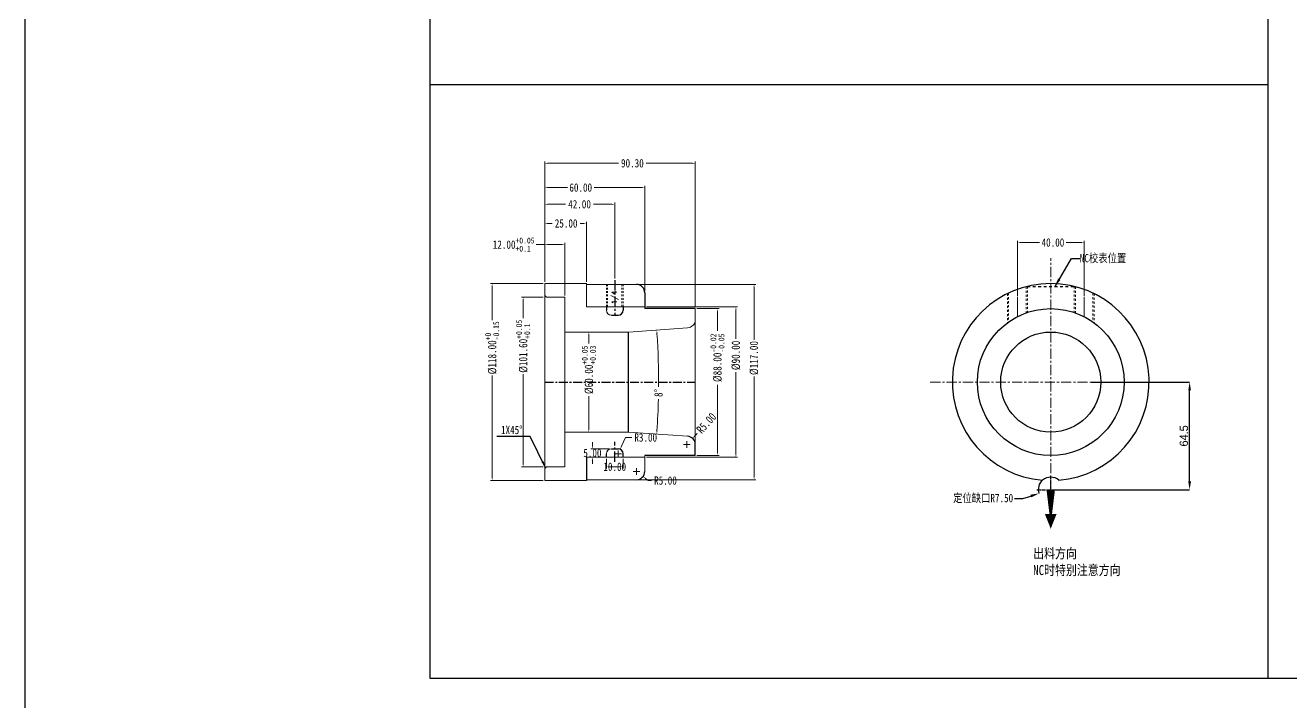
# Model space of a CAD drawing. Header units: millimetres. Extents: x -1495 to -116, y -3881 to 1305.
# Drawn here: x -1495 to -737, y 495 to 900 of the extents above; entities that cross this region are included whole.
import ezdxf
from ezdxf.enums import TextEntityAlignment as Align

# ---------------------------------------------------------------- set-up
doc = ezdxf.new("R2010")
doc.units = ezdxf.units.MM
doc.header["$LTSCALE"] = 16.335
doc.header["$PDMODE"] = 3
doc.header["$PDSIZE"] = 0.3125
doc.linetypes.add('CENTER', pattern=[0.6, 0.375, -0.075, 0.075, -0.075])
doc.linetypes.add('HIDDEN', pattern=[0.2, 0.1, -0.1])
doc.layers.get('0').update_dxf_attribs({"linetype": 'CONTINUOUS'})
doc.layers.get('Defpoints').update_dxf_attribs({"linetype": 'CONTINUOUS'})
for name, color, linetype, lineweight in [('cool', 153, 'HIDDEN', 9), ('dim', 4, 'CONTINUOUS', 9), ('screw', 33, 'CONTINUOUS', 13)]:
    doc.layers.add(name, color=color, linetype=linetype, lineweight=lineweight)
doc.layers.add('DEFAULT_2', color=8, linetype='HIDDEN')
doc.styles.add('frame', font='PMingLiU.ttf')
doc.styles.get("Standard").update_dxf_attribs({"font": 'txt', "width": 0.8})
doc.styles.add('TXT', font='txt.shx', dxfattribs={"bigfont": 'gbcbig.shx'})
doc.dimstyles.new('ISO-25', dxfattribs={"dimtxt": 3.5, "dimasz": 2.5, "dimexe": 0.5, "dimexo": 0, "dimtad": 1, "dimdsep": 46, "dimtxsty": 'frame', "dimcen": 0.09, "dimclrd": 256, "dimclre": 256, "dimclrt": 256, "dimadec": 0, "dimazin": 0, "dimtfac": 1, "dimtmove": 0, "dimatfit": 3, "dimfxl": 0, "dimarcsym": 0})
doc.dimstyles.get("Standard").update_dxf_attribs({"dimtxt": 0.15625, "dimasz": 0.1875, "dimexe": 0.125, "dimexo": 0.0625, "dimtad": 0, "dimtih": 1, "dimtoh": 1, "dimdsep": 46, "dimtxsty": 'Standard', "dimcen": 0.09, "dimadec": 0, "dimazin": 0, "dimtp": 0.01, "dimtm": 0.01, "dimtfac": 1, "dimtofl": 0, "dimtmove": 0, "dimatfit": 3, "dimfxl": 0, "dimtolj": 1, "dimarcsym": 0})
doc.dimstyles.new('STANDARD$0', dxfattribs={"dimscale": 2, "dimtxt": 3, "dimasz": 3, "dimexe": 1.25, "dimexo": 0.625, "dimgap": 0.5, "dimtad": 0, "dimdsep": 46, "dimlunit": 6, "dimtxsty": 'Standard', "dimblk": 'CLOSEDBLANK', "dimcen": 0, "dimclrt": 2, "dimazin": 2, "dimtfac": 2, "dimtmove": 1, "dimatfit": 3, "dimfxl": 0, "dimtolj": 1, "dimtzin": 0, "dimarcsym": 0})

# ---------------------------------------------------------------- blocks, each defined once
blk = doc.blocks.new('*D200')
at = {"lineweight": -2, "ltscale": 0.5}
for p, q in [((-856.53, 686.32), (-797.42, 686.32)), ((-797.42, 626.82), (-797.42, 681.32)), ((-877.96, 621.82), (-797.42, 621.82))]:
    blk.add_line(p, q, dxfattribs=at)
at = {"ltscale": 0.5}
for points in [[(-798.25, 681.32), (-796.58, 681.32), (-797.42, 686.32)], [(-798.25, 626.82), (-796.58, 626.82), (-797.42, 621.82)]]:
    blk.add_solid(points, dxfattribs=at)
at = {"layer": 'Defpoints', "color": 0, "ltscale": 0.5}
for p in [(-856.53, 686.32), (-797.42, 686.32), (-877.96, 621.82)]:
    blk.add_point(p, dxfattribs=at)
at = {"ltscale": 0.5, "insert": (-800.87, 654.07), "char_height": 5, "attachment_point": 5, "rotation": 90, "style": 'frame'}
blk.add_mtext('64.5', dxfattribs=at)
blk = doc.blocks.new('*D173')
at = {"color": 6, "lineweight": -2}
for p, q in [((-902.36, 616.52), (-897.36, 616.52)), ((-897.36, 616.52), (-892.6, 618.04))]:
    blk.add_line(p, q, dxfattribs=at)
blk.add_arc((-880.68, 621.82), 7.5, 130.51757, 197.60936, dxfattribs=at)
at = {"color": 6}
blk.add_solid([(-892.85, 618.83), (-892.35, 617.24), (-887.83, 619.55)], dxfattribs=at)
at = {"layer": 'Defpoints', "color": 0}
for p in [(-887.83, 619.55), (-880.68, 621.82)]:
    blk.add_point(p, dxfattribs=at)
at = {"color": 3, "insert": (-921.23, 616.52), "char_height": 5, "attachment_point": 5}
blk.add_mtext('\\A1;{\\fSimSun|b0|i0|c134|p2;定位缺口}R7.50', dxfattribs=at)
blk = doc.blocks.new('*D214')
at = {"color": 1, "lineweight": 0}
for p, q in [((-900.68, 741.67), (-900.68, 770.93)), ((-860.68, 741.67), (-860.68, 770.93))]:
    blk.add_line(p, q, dxfattribs=at)
at = {"color": 0, "lineweight": 0}
for p, q in [((-898.68, 769.93), (-887.35, 769.93)), ((-862.68, 769.93), (-871.35, 769.93))]:
    blk.add_line(p, q, dxfattribs=at)
at = {"color": 0}
for points in [[(-898.68, 770.26), (-898.68, 769.6), (-900.68, 769.93)], [(-862.68, 770.26), (-862.68, 769.6), (-860.68, 769.93)]]:
    blk.add_solid(points, dxfattribs=at)
at = {"layer": 'Defpoints', "color": 0}
for p in [(-900.68, 769.93), (-900.68, 740.67), (-860.68, 740.67)]:
    blk.add_point(p, dxfattribs=at)
at = {"color": 0, "lineweight": 0, "insert": (-879.35, 769.93), "char_height": 5, "attachment_point": 5}
blk.add_mtext('\\A1;40.00', dxfattribs=at)
blk = doc.blocks.new('*D162')
at = {"color": 1, "lineweight": 0}
for p, q in [((-1185.06, 737.12), (-1197.97, 737.12)), ((-1185.06, 635.52), (-1197.97, 635.52))]:
    blk.add_line(p, q, dxfattribs=at)
at = {"color": 0, "lineweight": 0}
for p, q in [((-1196.97, 735.12), (-1196.97, 724.57)), ((-1196.97, 637.52), (-1196.97, 690.97))]:
    blk.add_line(p, q, dxfattribs=at)
at = {"color": 0}
for points in [[(-1197.31, 735.12), (-1196.64, 735.12), (-1196.97, 737.12)], [(-1197.31, 637.52), (-1196.64, 637.52), (-1196.97, 635.52)]]:
    blk.add_solid(points, dxfattribs=at)
at = {"layer": 'Defpoints', "color": 0}
for p in [(-1184.06, 737.12), (-1196.97, 635.52), (-1184.06, 635.52)]:
    blk.add_point(p, dxfattribs=at)
at = {"color": 0, "lineweight": 0, "insert": (-1196.97, 707.77), "char_height": 5, "attachment_point": 5, "rotation": 90}
blk.add_mtext('\\A1;%%C101.60{\\H0.7x;\\S+0.05^ +0.1;}', dxfattribs=at)
blk = doc.blocks.new('*D163')
at = {"color": 0, "lineweight": 0}
for p, q in [((-1184.06, 768.69), (-1189.18, 768.69)), ((-1174.06, 768.69), (-1182.06, 768.69))]:
    blk.add_line(p, q, dxfattribs=at)
at = {"color": 1, "lineweight": 0}
for p, q in [((-1184.06, 746.32), (-1184.06, 769.69)), ((-1172.06, 738.12), (-1172.06, 769.69))]:
    blk.add_line(p, q, dxfattribs=at)
at = {"color": 0}
for points in [[(-1182.06, 769.02), (-1182.06, 768.36), (-1184.06, 768.69)], [(-1174.06, 769.02), (-1174.06, 768.36), (-1172.06, 768.69)]]:
    blk.add_solid(points, dxfattribs=at)
at = {"layer": 'Defpoints', "color": 0}
for p in [(-1172.06, 768.69), (-1184.06, 745.32), (-1172.06, 737.12)]:
    blk.add_point(p, dxfattribs=at)
at = {"color": 0, "lineweight": 0, "insert": (-1202.64, 768.69), "char_height": 5, "attachment_point": 5}
blk.add_mtext('\\A1;12.00{\\H0.7x;\\S+0.05^ +0.1;}', dxfattribs=at)
blk = doc.blocks.new('*D164')
at = {"color": 1, "lineweight": 0}
for p, q in [((-1185.06, 745.32), (-1216.57, 745.32)), ((-1185.06, 627.32), (-1216.57, 627.32))]:
    blk.add_line(p, q, dxfattribs=at)
at = {"color": 0, "lineweight": 0}
for p, q in [((-1215.57, 743.32), (-1215.57, 723.44)), ((-1215.57, 629.32), (-1215.57, 690.3))]:
    blk.add_line(p, q, dxfattribs=at)
at = {"color": 0}
for points in [[(-1215.9, 743.32), (-1215.23, 743.32), (-1215.57, 745.32)], [(-1215.9, 629.32), (-1215.23, 629.32), (-1215.57, 627.32)]]:
    blk.add_solid(points, dxfattribs=at)
at = {"layer": 'Defpoints', "color": 0}
for p in [(-1184.06, 745.32), (-1215.57, 627.32), (-1184.06, 627.32)]:
    blk.add_point(p, dxfattribs=at)
at = {"color": 0, "lineweight": 0, "insert": (-1215.57, 706.87), "char_height": 5, "attachment_point": 5, "rotation": 90}
blk.add_mtext('\\A1;%%C118.00{\\H0.7x;\\S+0^ -0.15;}', dxfattribs=at)
blk = doc.blocks.new('*D165')
at = {"color": 1, "lineweight": 0}
for p, q in [((-1171.06, 716.32), (-1156.59, 716.32)), ((-1171.06, 656.32), (-1156.59, 656.32))]:
    blk.add_line(p, q, dxfattribs=at)
at = {"color": 0, "lineweight": 0}
for p, q in [((-1157.59, 714.32), (-1157.59, 709.46)), ((-1157.59, 658.32), (-1157.59, 677.86))]:
    blk.add_line(p, q, dxfattribs=at)
at = {"color": 0}
for points in [[(-1157.93, 714.32), (-1157.26, 714.32), (-1157.59, 716.32)], [(-1157.93, 658.32), (-1157.26, 658.32), (-1157.59, 656.32)]]:
    blk.add_solid(points, dxfattribs=at)
at = {"layer": 'Defpoints', "color": 0}
for p in [(-1172.06, 716.32), (-1172.06, 656.32), (-1157.59, 656.32)]:
    blk.add_point(p, dxfattribs=at)
at = {"color": 0, "lineweight": 0, "insert": (-1157.59, 693.66), "char_height": 5, "attachment_point": 5, "rotation": 90}
blk.add_mtext('\\A1;%%C60.00{\\H0.7x;\\S+0.05^ +0.03;}', dxfattribs=at)
blk = doc.blocks.new('*D166')
at = {"color": 1, "lineweight": 0}
for p, q in [((-1147.06, 640.32), (-1147.06, 634.55)), ((-1137.06, 640.32), (-1137.06, 634.55))]:
    blk.add_line(p, q, dxfattribs=at)
at = {"color": 0, "lineweight": 0}
blk.add_line((-1145.06, 635.55), (-1139.06, 635.55), dxfattribs=at)
at = {"color": 0}
for points in [[(-1145.06, 635.88), (-1145.06, 635.22), (-1147.06, 635.55)], [(-1139.06, 635.88), (-1139.06, 635.22), (-1137.06, 635.55)]]:
    blk.add_solid(points, dxfattribs=at)
at = {"layer": 'Defpoints', "color": 0}
for p in [(-1147.06, 641.32), (-1137.06, 641.32), (-1137.06, 635.55)]:
    blk.add_point(p, dxfattribs=at)
at = {"color": 0, "lineweight": 0, "insert": (-1142.06, 635.55), "char_height": 5, "attachment_point": 5}
blk.add_mtext('\\A1;10.00', dxfattribs=at)
blk = doc.blocks.new('*D167')
at = {"color": 0, "lineweight": 0}
for p, q in [((-1135.65, 653.09), (-1138, 647.88)), ((-1131.82, 653.09), (-1135.65, 653.09))]:
    blk.add_line(p, q, dxfattribs=at)
at = {"color": 1, "lineweight": 0}
for p, q in [((-1140.06, 641.32), (-1140.06, 645.32)), ((-1142.06, 643.32), (-1138.06, 643.32))]:
    blk.add_line(p, q, dxfattribs=at)
at = {"color": 0}
blk.add_solid([(-1138.31, 648.01), (-1137.7, 647.74), (-1138.82, 646.05)], dxfattribs=at)
at = {"layer": 'Defpoints', "color": 0}
for p in [(-1138.82, 646.05), (-1140.06, 643.32)]:
    blk.add_point(p, dxfattribs=at)
at = {"color": 0, "lineweight": 0, "insert": (-1123.48, 653.09), "char_height": 5, "attachment_point": 5}
blk.add_mtext('\\A1;R3.00', dxfattribs=at)
blk = doc.blocks.new('*D193')
at = {"color": 1, "lineweight": 0}
for p, q in [((-1184.06, 746.32), (-1184.06, 782.36)), ((-1159.06, 746.32), (-1159.06, 782.36))]:
    blk.add_line(p, q, dxfattribs=at)
at = {"color": 0, "lineweight": 0}
for p, q in [((-1182.06, 781.36), (-1179.53, 781.36)), ((-1161.06, 781.36), (-1162.86, 781.36))]:
    blk.add_line(p, q, dxfattribs=at)
at = {"color": 0}
for points in [[(-1182.06, 781.69), (-1182.06, 781.02), (-1184.06, 781.36)], [(-1161.06, 781.69), (-1161.06, 781.02), (-1159.06, 781.36)]]:
    blk.add_solid(points, dxfattribs=at)
at = {"layer": 'Defpoints', "color": 0}
for p in [(-1184.06, 781.36), (-1184.06, 745.32), (-1159.06, 745.32)]:
    blk.add_point(p, dxfattribs=at)
at = {"color": 0, "lineweight": 0, "insert": (-1171.2, 781.36), "char_height": 5, "attachment_point": 5}
blk.add_mtext('\\A1;25.00', dxfattribs=at)
blk = doc.blocks.new('*D194')
at = {"color": 1, "lineweight": 0}
for p, q in [((-1184.06, 762), (-1184.06, 793.85)), ((-1142.06, 748.4), (-1142.06, 793.85))]:
    blk.add_line(p, q, dxfattribs=at)
at = {"color": 0, "lineweight": 0}
for p, q in [((-1182.06, 792.85), (-1171.48, 792.85)), ((-1144.06, 792.85), (-1154.82, 792.85))]:
    blk.add_line(p, q, dxfattribs=at)
at = {"color": 0}
for points in [[(-1182.06, 793.18), (-1182.06, 792.52), (-1184.06, 792.85)], [(-1144.06, 793.18), (-1144.06, 792.52), (-1142.06, 792.85)]]:
    blk.add_solid(points, dxfattribs=at)
at = {"layer": 'Defpoints', "color": 0}
for p in [(-1184.06, 792.85), (-1184.06, 761), (-1142.06, 747.4)]:
    blk.add_point(p, dxfattribs=at)
at = {"color": 0, "lineweight": 0, "insert": (-1163.15, 792.85), "char_height": 5, "attachment_point": 5}
blk.add_mtext('\\A1;42.00', dxfattribs=at)
blk = doc.blocks.new('*D195')
at = {"color": 1, "lineweight": 0}
for p, q in [((-1128.06, 744.82), (-1057.54, 744.82)), ((-1128.06, 627.82), (-1057.54, 627.82))]:
    blk.add_line(p, q, dxfattribs=at)
at = {"color": 0, "lineweight": 0}
for p, q in [((-1058.54, 742.82), (-1058.54, 711.7)), ((-1058.54, 629.82), (-1058.54, 689.7))]:
    blk.add_line(p, q, dxfattribs=at)
at = {"color": 0}
for points in [[(-1058.88, 742.82), (-1058.21, 742.82), (-1058.54, 744.82)], [(-1058.88, 629.82), (-1058.21, 629.82), (-1058.54, 627.82)]]:
    blk.add_solid(points, dxfattribs=at)
at = {"layer": 'Defpoints', "color": 0}
for p in [(-1129.06, 744.82), (-1129.06, 627.82), (-1058.54, 627.82)]:
    blk.add_point(p, dxfattribs=at)
at = {"color": 0, "lineweight": 0, "insert": (-1058.54, 700.7), "char_height": 5, "attachment_point": 5, "rotation": 90}
blk.add_mtext('\\A1;%%c117.00', dxfattribs=at)
blk = doc.blocks.new('*D168')
at = {"color": 1, "lineweight": 0}
for p, q in [((-1145.49, 646.32), (-1156.46, 646.32)), ((-1145.49, 641.32), (-1156.46, 641.32))]:
    blk.add_line(p, q, dxfattribs=at)
at = {"color": 0, "lineweight": 0}
for p, q in [((-1155.46, 648.32), (-1155.46, 650.32)), ((-1155.46, 639.32), (-1155.46, 637.32))]:
    blk.add_line(p, q, dxfattribs=at)
at = {"color": 0}
for points in [[(-1155.79, 648.32), (-1155.12, 648.32), (-1155.46, 646.32)], [(-1155.79, 639.32), (-1155.12, 639.32), (-1155.46, 641.32)]]:
    blk.add_solid(points, dxfattribs=at)
at = {"layer": 'Defpoints', "color": 0}
for p in [(-1144.49, 646.32), (-1155.46, 641.32), (-1144.49, 641.32)]:
    blk.add_point(p, dxfattribs=at)
at = {"color": 0, "lineweight": 0, "insert": (-1155.46, 643.82), "char_height": 5, "attachment_point": 5}
blk.add_mtext('\\A1;5.00', dxfattribs=at)
blk = doc.blocks.new('*D196')
at = {"color": 1, "lineweight": 0}
for p, q in [((-1131.06, 632.82), (-1127.06, 632.82)), ((-1129.06, 630.82), (-1129.06, 634.82))]:
    blk.add_line(p, q, dxfattribs=at)
at = {"color": 0, "lineweight": 0}
for p, q in [((-1121.97, 627.28), (-1123.54, 628.51)), ((-1119.97, 627.28), (-1121.97, 627.28))]:
    blk.add_line(p, q, dxfattribs=at)
at = {"color": 0}
blk.add_solid([(-1123.34, 628.77), (-1123.75, 628.25), (-1125.12, 629.74)], dxfattribs=at)
at = {"layer": 'Defpoints', "color": 0}
for p in [(-1129.06, 632.82), (-1125.12, 629.74)]:
    blk.add_point(p, dxfattribs=at)
at = {"color": 0, "lineweight": 0, "insert": (-1111.63, 627.28), "char_height": 5, "attachment_point": 5}
blk.add_mtext('\\A1;R5.00', dxfattribs=at)
blk = doc.blocks.new('*D169')
at = {"color": 1, "lineweight": 0}
for p, q in [((-1092.76, 730.32), (-1079.52, 730.32)), ((-1092.76, 642.32), (-1079.52, 642.32))]:
    blk.add_line(p, q, dxfattribs=at)
at = {"color": 0, "lineweight": 0}
for p, q in [((-1080.52, 728.32), (-1080.52, 716.99)), ((-1080.52, 644.32), (-1080.52, 684.73))]:
    blk.add_line(p, q, dxfattribs=at)
at = {"color": 0}
for points in [[(-1080.85, 728.32), (-1080.19, 728.32), (-1080.52, 730.32)], [(-1080.85, 644.32), (-1080.19, 644.32), (-1080.52, 642.32)]]:
    blk.add_solid(points, dxfattribs=at)
at = {"layer": 'Defpoints', "color": 0}
for p in [(-1093.76, 730.32), (-1093.76, 642.32), (-1080.52, 642.32)]:
    blk.add_point(p, dxfattribs=at)
at = {"color": 0, "lineweight": 0, "insert": (-1080.52, 700.86), "char_height": 5, "attachment_point": 5, "rotation": 90}
blk.add_mtext('\\A1;%%C88.00{\\H0.7x;\\S-0.02^ -0.05;}', dxfattribs=at)
blk = doc.blocks.new('*D170')
at = {"color": 1, "lineweight": 0}
for p, q in [((-1184.06, 746.32), (-1184.06, 818.42)), ((-1093.76, 731.32), (-1093.76, 818.42))]:
    blk.add_line(p, q, dxfattribs=at)
at = {"color": 0, "lineweight": 0}
for p, q in [((-1182.06, 817.42), (-1139.8, 817.42)), ((-1095.76, 817.42), (-1123.14, 817.42))]:
    blk.add_line(p, q, dxfattribs=at)
at = {"color": 0}
for points in [[(-1182.06, 817.75), (-1182.06, 817.09), (-1184.06, 817.42)], [(-1095.76, 817.75), (-1095.76, 817.09), (-1093.76, 817.42)]]:
    blk.add_solid(points, dxfattribs=at)
at = {"layer": 'Defpoints', "color": 0}
for p in [(-1093.76, 817.42), (-1184.06, 745.32), (-1093.76, 730.32)]:
    blk.add_point(p, dxfattribs=at)
at = {"color": 0, "lineweight": 0, "insert": (-1131.47, 817.42), "char_height": 5, "attachment_point": 5}
blk.add_mtext('\\A1;90.30', dxfattribs=at)
blk = doc.blocks.new('*D171')
at = {"color": 1, "lineweight": 0}
for p, q in [((-1123.06, 731.32), (-1068.41, 731.32)), ((-1123.06, 641.32), (-1068.41, 641.32))]:
    blk.add_line(p, q, dxfattribs=at)
at = {"color": 0, "lineweight": 0}
for p, q in [((-1069.41, 729.32), (-1069.41, 712.29)), ((-1069.41, 643.32), (-1069.41, 692.29))]:
    blk.add_line(p, q, dxfattribs=at)
at = {"color": 0}
for points in [[(-1069.74, 729.32), (-1069.08, 729.32), (-1069.41, 731.32)], [(-1069.74, 643.32), (-1069.08, 643.32), (-1069.41, 641.32)]]:
    blk.add_solid(points, dxfattribs=at)
at = {"layer": 'Defpoints', "color": 0}
for p in [(-1124.06, 731.32), (-1124.06, 641.32), (-1069.41, 641.32)]:
    blk.add_point(p, dxfattribs=at)
at = {"color": 0, "lineweight": 0, "insert": (-1069.41, 702.29), "char_height": 5, "attachment_point": 5, "rotation": 90}
blk.add_mtext('\\A1;%%c90.00', dxfattribs=at)
blk = doc.blocks.new('*D197')
at = {"color": 1, "lineweight": 0}
for p, q in [((-1184.06, 806.48), (-1184.06, 801.85)), ((-1124.06, 740.82), (-1124.06, 803.85))]:
    blk.add_line(p, q, dxfattribs=at)
at = {"color": 0, "lineweight": 0}
for p, q in [((-1182.06, 802.85), (-1170.45, 802.85)), ((-1126.06, 802.85), (-1154.45, 802.85))]:
    blk.add_line(p, q, dxfattribs=at)
at = {"color": 0}
for points in [[(-1182.06, 803.18), (-1182.06, 802.51), (-1184.06, 802.85)], [(-1126.06, 803.18), (-1126.06, 802.51), (-1124.06, 802.85)]]:
    blk.add_solid(points, dxfattribs=at)
at = {"layer": 'Defpoints', "color": 0}
for p in [(-1184.06, 807.48), (-1184.06, 802.85), (-1124.06, 739.82)]:
    blk.add_point(p, dxfattribs=at)
at = {"color": 0, "lineweight": 0, "insert": (-1162.45, 802.85), "char_height": 5, "attachment_point": 5}
blk.add_mtext('\\A1;60.00', dxfattribs=at)
blk = doc.blocks.new('*D198')
at = {"color": 0, "lineweight": 0}
for start, end in [(359.63334, 3.74364), (356.25636, 358.69335)]:
    blk.add_arc((-1562.78, 686.32), 447, start, end, dxfattribs=at)
at = {"color": 0}
for points in [[(-1117.07, 715.48), (-1116.4, 715.53), (-1116.87, 717.5)], [(-1116.4, 657.11), (-1117.07, 657.15), (-1116.87, 655.14)]]:
    blk.add_solid(points, dxfattribs=at)
at = {"layer": 'Defpoints', "color": 0}
for p in [(-1133.76, 716.32), (-1098.41, 718.79), (-1115.9, 696.72), (-1133.76, 656.32), (-1098.41, 653.85)]:
    blk.add_point(p, dxfattribs=at)
at = {"color": 0, "lineweight": 0, "insert": (-1115.83, 679.79), "char_height": 5, "attachment_point": 5, "rotation": 89.16335}
blk.add_mtext('\\A1;8°', dxfattribs=at)
blk = doc.blocks.new('*D199')
at = {"color": 0, "lineweight": 0}
blk.add_line((-1092.73, 655.54), (-1094.07, 654.06), dxfattribs=at)
at = {"color": 1, "lineweight": 0}
for p, q in [((-1100.76, 648.86), (-1096.76, 648.86)), ((-1098.76, 646.86), (-1098.76, 650.86))]:
    blk.add_line(p, q, dxfattribs=at)
at = {"color": 0}
blk.add_solid([(-1094.32, 654.28), (-1093.82, 653.84), (-1095.41, 652.57)], dxfattribs=at)
at = {"layer": 'Defpoints', "color": 0}
for p in [(-1095.41, 652.57), (-1098.76, 648.86)]:
    blk.add_point(p, dxfattribs=at)
at = {"color": 0, "lineweight": 0, "insert": (-1087.15, 661.73), "char_height": 5, "attachment_point": 5, "rotation": 47.97658}
blk.add_mtext('\\A1;R5.00', dxfattribs=at)

msp = doc.modelspace()

# ---------------------------------------------------------------- linework, layer by layer
at = {"ltscale": 0.5}
for p, q in [((-750.625, 1194.323), (-750.625, 508.609)), ((-1252.749, 864.697), (-750.625, 864.697)), ((-1093.758, 642.318), (-1093.758, 648.858))]:
    msp.add_line(p, q, dxfattribs=at)
at = {"color": 1, "linetype": 'CENTER', "lineweight": 0}
for p, q in [((-880.684, 612.037), (-880.684, 760.599)), ((-952.889, 686.318), (-808.479, 686.318))]:
    msp.add_line(p, q, dxfattribs=at)
at = {"lineweight": 0}
for p, q in [((-1184.058, 745.318), (-1159.058, 745.318)), ((-1184.058, 745.318), (-1184.058, 738.118)), ((-1159.058, 745.318), (-1159.058, 731.318)), ((-1159.058, 744.818), (-1129.058, 744.818)), ((-1184.058, 738.118), (-1183.058, 737.118)), ((-1184.058, 738.118), (-1184.058, 634.518)), ((-1172.058, 737.118), (-1183.058, 737.118)), ((-1172.058, 737.118), (-1172.058, 716.318)), ((-1159.058, 731.318), (-1124.058, 731.318)), ((-1093.758, 730.318), (-1093.758, 723.778)), ((-1093.758, 723.778), (-1093.758, 648.858)), ((-1172.058, 716.318), (-1172.058, 656.318)), ((-1172.058, 716.318), (-1133.758, 716.318)), ((-1133.758, 716.318), (-1098.41, 718.79)), ((-1172.058, 635.518), (-1172.058, 656.318)), ((-1172.058, 656.318), (-1133.758, 656.318)), ((-1133.758, 656.318), (-1098.41, 653.846)), ((-1159.058, 641.318), (-1124.058, 641.318)), ((-1124.058, 642.318), (-1124.058, 632.818)), ((-1183.058, 635.518), (-1184.058, 634.518)), ((-1184.058, 634.518), (-1184.058, 627.318)), ((-1172.058, 635.518), (-1183.058, 635.518)), ((-1184.058, 627.318), (-1159.058, 627.318)), ((-1159.058, 627.818), (-1129.058, 627.818))]:
    msp.add_line(p, q, dxfattribs=at)
at = {"color": 1, "linetype": 'CENTER'}
for p, q in [((-1142.058, 747.4), (-1142.058, 726.318)), ((-1142.058, 638.572), (-1142.058, 650.549))]:
    msp.add_line(p, q, dxfattribs=at)
for p, q in [((-1124.058, 739.818), (-1124.058, 730.318)), ((-1147.058, 731.318), (-1147.058, 729.318)), ((-1137.058, 731.318), (-1137.058, 729.318)), ((-1093.758, 730.318), (-1124.058, 730.318)), ((-1144.058, 726.318), (-1140.058, 726.318)), ((-1133.758, 656.318), (-1133.758, 716.318)), ((-1144.058, 646.318), (-1140.058, 646.318)), ((-1159.058, 641.318), (-1159.058, 627.318)), ((-1147.058, 641.318), (-1147.058, 643.318)), ((-1137.058, 641.318), (-1137.058, 643.318)), ((-1093.758, 642.318), (-1124.058, 642.318))]:
    msp.add_line(p, q)
at = {"color": 1, "linetype": 'CENTER', "ltscale": 0.870768}
msp.add_line((-1184.058, 686.318), (-1093.758, 686.318), dxfattribs=at)
at = {"color": 1, "linetype": 'CENTER', "ltscale": 0.3}
for p, q in [((-880.684, 613.568), (-880.684, 630.068)), ((-888.934, 621.818), (-872.434, 621.818))]:
    msp.add_line(p, q, dxfattribs=at)
msp.add_lwpolyline([(-1495.417, 1305.363), (-115.894, 1305.363), (-115.894, -3881.077), (-1495.417, -3881.077)], close=True)
at = {"ltscale": 0.5}
msp.add_lwpolyline([(-1252.749, 1194.323), (-371.06, 1194.323), (-371.06, 508.609), (-1252.749, 508.609)], close=True, dxfattribs=at)
msp.add_lwpolyline([(-880.684, 598.413, 0, 7.027, 0), (-880.684, 607.28, 1.562, 5.075, -0.0000107), (-880.684, 621.818, 5.075, 5.075, -0.0207624)], format="xyseb")
for radius in [44, 30]:
    msp.add_circle((-880.684, 686.318), radius, dxfattribs=at)
for centre, radius, start, end in [((-1129.058, 739.818), 5, 0, 90), ((-1140.058, 729.318), 3, 270, 0), ((-1140.058, 643.318), 3, 0, 90), ((-1129.058, 632.818), 5, 270, 0)]:
    msp.add_arc(centre, radius, start, end)
for centre, radius, start, end in [((-880.684, 686.318), 59, 274.737254, 265.26274), ((-1098.758, 648.858), 5, 0, 86), ((-880.684, 621.818), 7.5, 49.312241, 130.687754)]:
    msp.add_arc(centre, radius, start, end, dxfattribs=at)
at = {"lineweight": 0}
for centre, radius, start, end in [((-1144.058, 729.318), 3, 180, 270), ((-1098.758, 723.778), 5, 274, 0), ((-1144.058, 643.318), 3, 90, 180)]:
    msp.add_arc(centre, radius, start, end, dxfattribs=at)
at = {"layer": 'cool', "color": 1, "linetype": 'CENTER', "ltscale": 0.621977}
for p, q in [((-900.684, 741.825), (-900.684, 725.51)), ((-860.684, 741.825), (-860.684, 725.51))]:
    msp.add_line(p, q, dxfattribs=at)
at = {"layer": 'DEFAULT_2', "color": 8, "linetype": 'HIDDEN'}
msp.add_line((-894.684, 743.633), (-866.684, 743.633), dxfattribs=at)
at = {"layer": 'screw', "color": 92, "linetype": 'HIDDEN', "ltscale": 0.621977}
for p, q in [((-1147.058, 744.818), (-1147.058, 731.318)), ((-1137.058, 744.818), (-1137.058, 731.318))]:
    msp.add_line(p, q, dxfattribs=at)
at = {"layer": 'screw', "linetype": 'HIDDEN', "ltscale": 0.621977}
for p, q in [((-1146.308, 744.818), (-1146.308, 731.318)), ((-1137.808, 744.818), (-1137.808, 731.318))]:
    msp.add_line(p, q, dxfattribs=at)
at = {"layer": 'screw', "linetype": 'HIDDEN', "ltscale": 0.746373}
for p, q in [((-895.434, 743.445), (-895.434, 727.772)), ((-865.934, 743.445), (-865.934, 727.772)), ((-905.934, 739.642), (-905.934, 722.352)), ((-855.434, 739.642), (-855.434, 722.352))]:
    msp.add_line(p, q, dxfattribs=at)
at = {"layer": 'screw', "color": 92, "linetype": 'HIDDEN', "ltscale": 0.746373}
for p, q in [((-894.684, 743.633), (-894.684, 728.031)), ((-866.684, 743.633), (-866.684, 728.031)), ((-906.684, 739.28), (-906.684, 721.814)), ((-854.684, 739.28), (-854.684, 721.814))]:
    msp.add_line(p, q, dxfattribs=at)
at = {"layer": 'screw', "color": 1, "linetype": 'CENTER', "ltscale": 0.466483}
for p, q in [((-900.684, 741.825), (-900.684, 725.51)), ((-860.684, 741.825), (-860.684, 725.51))]:
    msp.add_line(p, q, dxfattribs=at)

# ---------------------------------------------------------------- texts
at = {"attachment_point": 1}
for s, insert, char_height, width in [('{\\fSimSun|b0|i0|c134|p2;1X45%%D}', (-1210.227, 660.161), 5, 18.00079), ('{\\fSimSun|b0|i0|c134|p2;出料方向\\P\\C6;NC时特别注意方向}', (-891.199, 586.667), 6, 97.10809)]:
    msp.add_mtext(s, dxfattribs=dict(at, insert=insert, char_height=char_height, width=width))
at = {"layer": 'dim', "insert": (-863.232, 760.294), "char_height": 5, "attachment_point": 4}
msp.add_mtext('\\A1;NC{\\fSimSun|b0|i0|c134|p2;校表位置}', dxfattribs=at)
at = {"layer": 'screw', "color": 222, "linetype": 'HIDDEN', "ltscale": 0.746373, "style": 'TXT'}
msp.add_text('1/4', height=3, rotation=89.99973, dxfattribs=at).set_placement((-1142.058, 737.016), align=Align.MIDDLE)

# ---------------------------------------------------------------- dimensions: what is measured, and where the dimension line sits
at = {"lineweight": 0}
for base, p1, p2, dimstyle, override, picture, middle in [((-1093.758, 817.419), (-1184.058, 745.318), (-1093.758, 730.318), 'Standard', {"dimtxt": 5, "dimasz": 2, "dimexe": 1, "dimexo": 1, "dimgap": 1, "dimzin": 0, "dimdsep": 0, "dimcen": 2, "dimclre": 1, "dimtol": 0, "dimtp": 0, "dimtm": 0, "dimtzin": 0, "dimlwd": 0, "dimlwe": 0}, '*D170', (-1131.471, 817.419)), ((-1184.058, 802.845), (-1124.058, 739.818), (-1184.058, 807.48), 'STANDARD$0', {"dimscale": 1, "dimtxt": 5, "dimasz": 2, "dimexe": 1, "dimexo": 1, "dimgap": 1, "dimtih": 1, "dimtoh": 1, "dimzin": 0, "dimdsep": 0, "dimlunit": 2, "dimcen": 2, "dimclre": 1, "dimclrt": 0, "dimadec": 0, "dimazin": 0, "dimtfac": 1, "dimtofl": 0, "dimtmove": 0, "dimlwd": 0, "dimlwe": 0}, '*D197', (-1162.452, 802.845)), ((-1184.058, 792.851), (-1142.058, 747.4), (-1184.058, 761.004), 'Standard', {"dimtxt": 5, "dimasz": 2, "dimexe": 1, "dimexo": 1, "dimgap": 1, "dimzin": 0, "dimdsep": 0, "dimcen": 2, "dimclre": 1, "dimtol": 0, "dimtp": 0, "dimtm": 0, "dimtzin": 0, "dimlwd": 0, "dimlwe": 0}, '*D194', (-1163.149, 792.851)), ((-1184.058, 781.356), (-1159.058, 745.318), (-1184.058, 745.318), 'Standard', {"dimtxt": 5, "dimasz": 2, "dimexe": 1, "dimexo": 1, "dimgap": 1, "dimzin": 0, "dimdsep": 0, "dimcen": 2, "dimclre": 1, "dimtol": 0, "dimtp": 0, "dimtm": 0, "dimtzin": 0, "dimlwd": 0, "dimlwe": 0}, '*D193', (-1171.198, 781.356)), ((-900.684, 769.929), (-860.684, 740.666), (-900.684, 740.666), 'STANDARD$0', {"dimscale": 1, "dimtxt": 5, "dimasz": 2, "dimexe": 1, "dimexo": 1, "dimgap": 1, "dimtih": 1, "dimtoh": 1, "dimzin": 0, "dimdsep": 0, "dimlunit": 2, "dimcen": 2, "dimclre": 1, "dimclrt": 0, "dimadec": 0, "dimazin": 0, "dimtfac": 1, "dimtofl": 0, "dimtmove": 0, "dimlwd": 0, "dimlwe": 0}, '*D214', (-879.35, 769.929)), ((-1137.058, 635.549), (-1147.058, 641.318), (-1137.058, 641.318), 'Standard', {"dimtxt": 5, "dimasz": 2, "dimexe": 1, "dimexo": 1, "dimgap": 1, "dimzin": 0, "dimdsep": 0, "dimcen": 2, "dimclre": 1, "dimtol": 0, "dimtp": 0, "dimtm": 0, "dimtzin": 0, "dimlwd": 0, "dimlwe": 0}, '*D166', (-1142.058, 635.549))]:
    dim = msp.add_linear_dim(base=base, p1=p1, p2=p2, dimstyle=dimstyle, override=override, dxfattribs=at)
    dim.commit()
    dim.dimension.update_dxf_attribs({"geometry": picture, "text_midpoint": middle, "dimtype": 160})
dim = msp.add_linear_dim(base=(-1172.058, 768.689), p1=(-1184.058, 745.318), p2=(-1172.058, 737.118), text='<>{\\H0.7x;\\S+0.05^ +0.1;}', dimstyle='Standard', override={"dimtxt": 5, "dimasz": 2, "dimexe": 1, "dimexo": 1, "dimgap": 1, "dimzin": 0, "dimdsep": 0, "dimcen": 2, "dimclre": 1, "dimtol": 0, "dimtp": 0, "dimtm": 0, "dimtzin": 0, "dimlwd": 0, "dimlwe": 0}, dxfattribs=at)
dim.commit()
dim.dimension.update_dxf_attribs({"geometry": '*D163', "text_midpoint": (-1202.642, 768.689), "dimtype": 160})
for base, p1, p2, text, dimstyle, override, picture, middle in [((-1215.565, 627.318), (-1184.058, 745.318), (-1184.058, 627.318), '%%C<>{\\H0.7x;\\S+0^ -0.15;}', 'STANDARD$0', {"dimscale": 1, "dimtxt": 5, "dimasz": 2, "dimexe": 1, "dimexo": 1, "dimgap": 1, "dimzin": 0, "dimdsep": 0, "dimlunit": 2, "dimcen": 2, "dimclre": 1, "dimclrt": 0, "dimadec": 0, "dimazin": 0, "dimtfac": 1, "dimtofl": 0, "dimtmove": 0, "dimlwd": 0, "dimlwe": 0}, '*D164', (-1215.565, 706.87)), ((-1058.545, 627.818), (-1129.058, 744.818), (-1129.058, 627.818), '%%c<>', 'Standard', {"dimtxt": 5, "dimasz": 2, "dimexe": 1, "dimexo": 1, "dimgap": 1, "dimtih": 0, "dimtoh": 0, "dimzin": 0, "dimdsep": 0, "dimcen": 2, "dimclre": 1, "dimtol": 0, "dimlim": 0, "dimtp": 0, "dimtm": 0, "dimtzin": 0, "dimlwd": 0, "dimlwe": 0}, '*D195', (-1058.545, 700.7)), ((-1196.972, 635.518), (-1184.058, 737.118), (-1184.058, 635.518), '%%C<>{\\H0.7x;\\S+0.05^ +0.1;}', 'STANDARD$0', {"dimscale": 1, "dimtxt": 5, "dimasz": 2, "dimexe": 1, "dimexo": 1, "dimgap": 1, "dimzin": 0, "dimdsep": 0, "dimlunit": 2, "dimcen": 2, "dimclre": 1, "dimclrt": 0, "dimadec": 0, "dimazin": 0, "dimtfac": 1, "dimtofl": 0, "dimtmove": 0, "dimlwd": 0, "dimlwe": 0}, '*D162', (-1196.972, 707.766)), ((-1069.41, 641.318), (-1124.058, 731.318), (-1124.058, 641.318), '%%c<>', 'STANDARD$0', {"dimscale": 1, "dimtxt": 5, "dimasz": 2, "dimexe": 1, "dimexo": 1, "dimgap": 1, "dimzin": 0, "dimdsep": 0, "dimlunit": 2, "dimcen": 2, "dimclre": 1, "dimclrt": 0, "dimadec": 0, "dimazin": 0, "dimtfac": 1, "dimtofl": 0, "dimtmove": 0, "dimlwd": 0, "dimlwe": 0}, '*D171', (-1069.41, 702.289)), ((-1080.519, 642.318), (-1093.758, 730.318), (-1093.758, 642.318), '%%C<>{\\H0.7x;\\S-0.02^ -0.05;}', 'STANDARD$0', {"dimscale": 1, "dimtxt": 5, "dimasz": 2, "dimexe": 1, "dimexo": 1, "dimgap": 1, "dimzin": 0, "dimdsep": 0, "dimlunit": 2, "dimcen": 2, "dimclre": 1, "dimclrt": 0, "dimadec": 0, "dimazin": 0, "dimtfac": 1, "dimtofl": 0, "dimtmove": 0, "dimlwd": 0, "dimlwe": 0}, '*D169', (-1080.519, 700.861)), ((-1157.592, 656.318), (-1172.058, 716.318), (-1172.058, 656.318), '%%C<>{\\H0.7x;\\S+0.05^ +0.03;}', 'STANDARD$0', {"dimscale": 1, "dimtxt": 5, "dimasz": 2, "dimexe": 1, "dimexo": 1, "dimgap": 1, "dimzin": 0, "dimdsep": 0, "dimlunit": 2, "dimcen": 2, "dimclre": 1, "dimclrt": 0, "dimadec": 0, "dimazin": 0, "dimtfac": 1, "dimtofl": 0, "dimtmove": 0, "dimlwd": 0, "dimlwe": 0}, '*D165', (-1157.592, 693.664))]:
    dim = msp.add_linear_dim(base=base, p1=p1, p2=p2, angle=90, text=text, dimstyle=dimstyle, override=override, dxfattribs=at)
    dim.commit()
    dim.dimension.update_dxf_attribs({"geometry": picture, "text_midpoint": middle, "dimtype": 160})
dim = msp.add_angular_dim_2l(base=(-1115.9, 696.719), line1=((-1133.758, 656.318), (-1098.41, 653.846)), line2=((-1133.758, 716.318), (-1098.41, 718.79)), dimstyle='Standard', override={"dimtxt": 5, "dimasz": 2, "dimexe": 1, "dimexo": 1, "dimgap": 1, "dimtih": 0, "dimtoh": 0, "dimzin": 0, "dimdsep": 0, "dimcen": 2, "dimclre": 1, "dimtp": 0, "dimtm": 0, "dimtzin": 0, "dimlwd": 0, "dimlwe": 0}, dxfattribs=at)
dim.commit()
dim.dimension.update_dxf_attribs({"geometry": '*D198', "text_midpoint": (-1115.827, 679.791), "dimtype": 162})
at = {"ltscale": 0.5}
dim = msp.add_linear_dim(base=(-797.418, 686.318), p1=(-877.962, 621.818), p2=(-856.528, 686.318), angle=90, dimstyle='ISO-25', override={"dimscale": 1, "dimtxt": 5, "dimasz": 5, "dimexe": 0, "dimfxl": 1.25}, dxfattribs=at)
dim.commit()
dim.dimension.update_dxf_attribs({"geometry": '*D200', "text_midpoint": (-800.874, 654.068)})
at = {"lineweight": 0}
for center, mpoint, override, picture, middle in [((-1098.758, 648.858), (-1095.411, 652.573), {"dimtxt": 5, "dimasz": 2, "dimexe": 1, "dimexo": 1, "dimgap": 1, "dimtih": 0, "dimtoh": 0, "dimzin": 0, "dimdsep": 0, "dimcen": 2, "dimclre": 1, "dimtp": 0, "dimtm": 0, "dimtzin": 0, "dimlwd": 0, "dimlwe": 0}, '*D199', (-1087.155, 661.735)), ((-1129.058, 632.818), (-1125.118, 629.74), {"dimtxt": 5, "dimasz": 2, "dimexe": 1, "dimexo": 1, "dimgap": 1, "dimzin": 0, "dimdsep": 0, "dimcen": 2, "dimclre": 1, "dimtol": 0, "dimtp": 0, "dimtm": 0, "dimtzin": 0, "dimlwd": 0, "dimlwe": 0}, '*D196', (-1111.632, 627.278))]:
    dim = msp.add_radius_dim(center=center, mpoint=mpoint, dimstyle='Standard', override=override, dxfattribs=at)
    dim.commit()
    dim.dimension.update_dxf_attribs({"geometry": picture, "text_midpoint": middle})
dim = msp.add_radius_dim(center=(-1140.058, 643.318), mpoint=(-1138.825, 646.053), dimstyle='Standard', override={"dimtxt": 5, "dimasz": 2, "dimexe": 1, "dimexo": 1, "dimgap": 1, "dimzin": 0, "dimdsep": 0, "dimcen": 2, "dimclre": 1, "dimtol": 0, "dimtp": 0, "dimtm": 0, "dimtzin": 0, "dimlwd": 0, "dimlwe": 0}, dxfattribs=at)
dim.commit()
dim.dimension.update_dxf_attribs({"geometry": '*D167', "text_midpoint": (-1123.485, 653.088), "dimtype": 164})
dim = msp.add_linear_dim(base=(-1155.455, 641.318), p1=(-1144.486, 646.318), p2=(-1144.486, 641.318), angle=90, dimstyle='Standard', override={"dimtxt": 5, "dimasz": 2, "dimexe": 1, "dimexo": 1, "dimgap": 1, "dimzin": 0, "dimdsep": 0, "dimcen": 2, "dimclre": 1, "dimtol": 0, "dimtp": 0, "dimtm": 0, "dimtzin": 0, "dimlwd": 0, "dimlwe": 0}, dxfattribs=at)
dim.commit()
dim.dimension.update_dxf_attribs({"geometry": '*D168', "text_midpoint": (-1155.455, 643.818), "dimtype": 160})
dim = msp.add_radius_dim(center=(-880.684, 621.818), mpoint=(-887.832, 619.549), text='{\\fSimSun|b0|i0|c134|p2;定位缺口}<>', dimstyle='Standard', override={"dimtxt": 5, "dimasz": 5, "dimexe": 0, "dimexo": 0, "dimgap": 0, "dimtad": 0, "dimzin": 0, "dimcen": 0, "dimclrd": 6, "dimclre": 6, "dimclrt": 3, "dimadec": 2, "dimtol": 0, "dimfxl": 1.25, "dimtzin": 0, "dimarcsym": 2})
dim.commit()
dim.dimension.update_dxf_attribs({"geometry": '*D173', "text_midpoint": (-921.231, 616.524)})

# ---------------------------------------------------------------- leaders
msp.add_leader([(-1183.558, 635.018), (-1192.693, 653.664), (-1212.814, 653.664)], dimstyle='ISO-25', override={"dimscale": 1, "dimtxt": 4.5, "dimasz": 4, "dimexe": 0, "dimgap": 0, "dimtad": 0, "dimclrd": 256, "dimclre": 3, "dimclrt": 6})
at = {"layer": 'dim', "annotation_type": 0, "has_hookline": 1, "hookline_direction": 0, "text_width": 30.467}
msp.add_leader([(-878.12, 743.633), (-868.232, 760.294), (-863.232, 760.294)], dimstyle='Standard', override={"dimtxt": 2.5, "dimasz": 5, "dimexe": 0, "dimexo": 0, "dimgap": 0.49975, "dimtad": 0, "dimzin": 0, "dimcen": 0, "dimadec": 2, "dimtol": 0, "dimtzin": 0}, dxfattribs=at)

doc.saveas('drawing.dxf')
